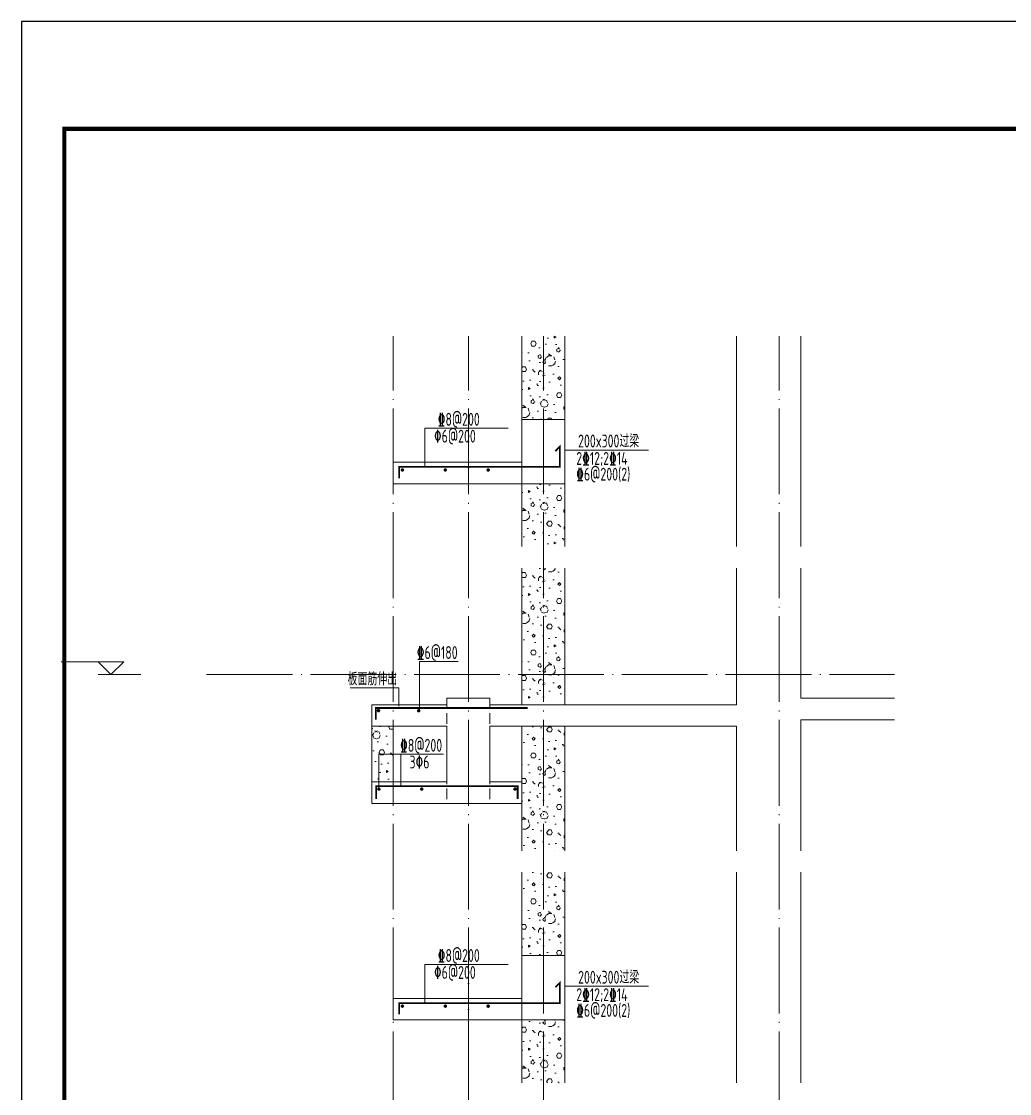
# Model space of a CAD drawing. Extents: x 5874492 to 7194610, y -939842 to -279257.
# Drawn here: x 6055361 to 6059970, y -811576 to -806578 of the extents above; entities that cross this region are included whole.
import ezdxf
from ezdxf.enums import TextEntityAlignment as Align

# ---------------------------------------------------------------- set-up
doc = ezdxf.new("R2010")
doc.units = 0
doc.header["$LTSCALE"] = 1000
doc.linetypes.add('DASH', pattern=[0.35, 0.25, -0.1])
doc.linetypes.add('DOTE', pattern=[2.42, 2, -0.2, 0.02, -0.2])
for name, color, linetype, lineweight in [('A-大样-填充', 8, 'Continuous', 9), ('A-标注-标高标注', 3, 'Continuous', 15), ('A-轴线-塔楼', 1, 'DOTE', 9), ('A-轴线-隔墙', 41, 'DOTE', 9), ('S-墙柱-REIN', 1, 'Continuous', 20), ('S-大样-DIM', 3, 'Continuous', 20), ('S-大样-HATCH', 251, 'Continuous', 20), ('S-大样-REIN', 1, 'Continuous', 20), ('S-大样-实线', 2, 'Continuous', 20), ('S-大样-文字', 7, 'Continuous', 20), ('S-板-BEAM', 4, 'DASH', 20), ('S-通用-TEXT', 7, 'Continuous', 20)]:
    doc.layers.add(name, color=color, linetype=linetype, lineweight=lineweight)
doc.layers.add('Y-云图图框', color=7, linetype='Continuous')
doc.styles.add('_YT_Name', font='', dxfattribs={"width": 0.8})
doc.styles.add('_YT_Sign_Text', font='ros.shx', dxfattribs={"width": 0.8, "bigfont": 'hztxt.shx'})
doc.styles.get("Standard").update_dxf_attribs({"font": 'gbenor.shx', "bigfont": 'gbcbig.shx'})
doc.styles.add('TSSD_Rein', font='tssdeng.shx', dxfattribs={"width": 0.7, "bigfont": 'hztxt.shx'})
doc.styles.get('_YT_Name').set_extended_font_data('SimHei')
pattern_1 = [(0, (5304962.3, -1587942.56), (120, 240), [0, -240]), (0, (5304821.9, -1587974.96), (120, 240), [0, -240]), (0, (5304899.9, -1587977.36), (120, 240), [0, -240]), (0, (5304985.1, -1587906.56), (120, 240), [0, -240]), (0, (5304885.5, -1587989.36), (120, 240), [0, -240]), (0, (5305009.1, -1587755.36), (120, 240), [0, -240]), (0, (5304935.9, -1587774.56), (120, 240), [0, -240]), (0, (5304974.3, -1587804.56), (120, 240), [0, -240]), (0, (5304778.7, -1587809.36), (120, 240), [0, -240]), (0, (5304896.3, -1587820.16), (120, 240), [0, -240]), (0, (5304850.7, -1587881.36), (120, 240), [0, -240]), (0, (5304853.1, -1587971.36), (120, 240), [0, -240]), (0, (5304943.1, -1587980.96), (120, 240), [0, -240]), (0, (5305009.1, -1587875.36), (120, 240), [0, -240]), (0, (5304784.7, -1587912.56), (120, 240), [0, -240]), (0, (5304805.1, -1587871.76), (120, 240), [0, -240]), (0, (5304898.7, -1587888.56), (120, 240), [0, -240]), (0, (5304865.1, -1587923.36), (120, 240), [0, -240]), (0, (5304845.9, -1587844.16), (120, 240), [0, -240]), (0, (5304875.9, -1587754.16), (120, 240), [0, -240]), (0, (5304794.3, -1587962.96), (120, 240), [0, -240]), (0, (5304926.3, -1587803.36), (120, 240), [0, -240]), (0, (5304814.7, -1587799.76), (120, 240), [0, -240]), (0, (5304795.5, -1587768.56), (120, 240), [0, -240]), (130.601294, (5304994.349, -1587830.504), (-599.99999337, 720.00000315), [10.53662, -4414.8444]), (18.434949, (5304977.206, -1587825.933), (599.9999978, 239.9999982), [10.842096, -1507.05116]), (90, (5304977.2, -1587836.22), (120, 240), [10.285714, -469.71426]), (161.565051, (5304987.49, -1587839.647), (-600.000003, 239.9999821), [10.842096, -1507.05116]), (53.1301023, (5304987.49, -1587839.647), (120.0000002, 239.9999999), [11.42857, -1188.5714]), (135, (5304996.634, -1587961.93), (-120.0000145, 239.999984), [9.697464, -669.12504]), (45, (5304982.92, -1587961.93), (119.999999, 239.999999), [9.697464, -669.12504]), (135, (5304989.78, -1587968.79), (-120.0000145, 239.999984), [9.697464, -669.12504]), (45, (5304989.78, -1587968.79), (119.999999, 239.999999), [9.697464, -669.12504]), (116.56505, (5304881.2, -1587800.8), (-2e-05, 479.999987), [12.77753, -255.5506]), (180, (5304875.5, -1587789.36), (-120, 240), [13.714286, -226.2857]), (63.434949, (5304856.06, -1587800.8), (1e-06, 479.999998), [12.77753, -255.5506]), (116.56505, (5304861.78, -1587812.22), (-2e-05, 479.999987), [12.77753, -255.5506]), (0, (5304861.78, -1587812.22), (120, 240), [13.714286, -226.2857]), (63.434949, (5304875.5, -1587812.22), (1e-06, 479.999998), [12.77753, -255.5506]), (107.102728, (5304971.4915, -1587881.933), (-359.99998624, 1200.000001936), [15.54454, -6513.161]), (143.972626, (5304966.92, -1587867.076), (-2279.9999711, 1679.9999981), [15.54454, -3248.808]), (180, (5304954.35, -1587857.93), (-120, 240), [14.85714, -225.14284]), (36.0273733, (5304926.92, -1587867.076), (2279.99998315, 1679.9999819), [15.54454, -3248.808]), (71.565051, (5304922.35, -1587880.79), (360.0000018, 1199.999998), [14.456126, -1503.43712]), (107.102728, (5304926.92, -1587895.647), (-359.99998624, 1200.000001936), [15.54454, -6513.161]), (143.972626, (5304939.492, -1587904.79), (-2279.9999711, 1679.9999981), [15.54454, -3248.808]), (0, (5304939.5, -1587904.8), (120, 240), [14.85714, -225.14284]), (36.0273733, (5304954.349, -1587904.79), (2279.99998315, 1679.9999819), [15.54454, -3248.808]), (71.565051, (5304966.92, -1587895.647), (360.0000018, 1199.999998), [14.456126, -1503.43712]), (150.255118, (5304973.777, -1587769.933), (-360.00000085, 239.999997), [9.21401, -1925.72784]), (90, (5304965.78, -1587774.5), (120, 240), [9.14286, -470.8571]), (29.7448813, (5304965.777, -1587774.504), (360.0000002, 239.9999989), [9.21401, -1925.72784]), (116.56505, (5304917.78, -1587940.22), (-2e-05, 479.999987), [12.77753, -255.5506]), (168.690067, (5304912.063, -1587928.79), (-1080.0000008, 239.999994), [11.6549, -2435.8742]), (41.1859251, (5304891.492, -1587934.504), (2999.99998182, 2639.99997692), [12.14874, -5090.3208]), (90, (5304891.49, -1587945.93), (120, 240), [11.42857, -468.5714]), (138.814074, (5304900.634, -1587953.933), (-2999.99994668, 2640.00001681), [12.14874, -5090.3208]), (16.6992442, (5304900.634, -1587953.933), (3959.99997021, 1199.99998743), [11.93178, -4999.415]), (60.9453959, (5304912.063, -1587950.504), (119.99999968, 239.99999788), [11.766434, -4930.1358]), (109.983106, (5304817.206, -1587839.647), (-600.00000226, 1679.99999555), [13.3768, -5604.879]), (155.556045, (5304812.634, -1587827.076), (-1560.00000595, 719.99998504), [13.809194, -5786.0526]), (24.4439547, (5304787.492, -1587827.076), (1560.00000078, 719.99999654), [13.809194, -5786.0526]), (70.0168934, (5304782.92, -1587839.647), (600.00000181, 1679.99999583), [13.3768, -5604.879]), (109.983106, (5304787.492, -1587852.219), (-600.00000226, 1679.99999555), [13.3768, -5604.879]), (160.016893, (5304800.063, -1587856.79), (-600.00000035, 239.99998907), [13.3768, -2795.751]), (19.9831065, (5304800.063, -1587856.79), (599.9999967, 239.9999996), [13.3768, -2795.751]), (70.0168934, (5304812.634, -1587852.219), (600.00000181, 1679.99999583), [13.3768, -5604.879]), (122.005383, (5304906.349, -1587861.362), (-120.0000161, 239.99998775), [10.781693, -2253.3736]), (18.434949, (5304890.35, -1587855.647), (599.9999978, 239.9999982), [10.842096, -1507.05116]), (90, (5304890.35, -1587865.93), (120, 240), [10.285714, -469.71426]), (161.565051, (5304900.634, -1587869.36), (-600.000003, 239.9999821), [10.842096, -1507.05116]), (54.4623222, (5304900.634, -1587869.362), (839.99999878, 1199.9999982), [9.83123, -4119.2846]), (116.56505, (5304836.63, -1587919.65), (-2e-05, 479.999987), [12.77753, -255.5506]), (180, (5304830.92, -1587908.22), (-120, 240), [12.57143, -227.42856]), (59.0362434, (5304811.492, -1587919.647), (120.0000004, 239.99999884), [13.32789, -2785.5288]), (120.963756, (5304818.349, -1587931.076), (-120.0000164, 239.99998898), [13.32789, -2785.5288]), (0, (5304818.35, -1587931.08), (120, 240), [12.57143, -227.42856]), (63.434949, (5304830.92, -1587931.08), (1e-06, 479.999998), [12.77753, -255.5506])]
pattern_2 = [(0, (5304962.3, -1582942.56), (120, 240), [0, -240]), (0, (5304821.9, -1582974.96), (120, 240), [0, -240]), (0, (5304899.9, -1582977.36), (120, 240), [0, -240]), (0, (5304985.1, -1582906.56), (120, 240), [0, -240]), (0, (5304885.5, -1582989.36), (120, 240), [0, -240]), (0, (5305009.1, -1582755.36), (120, 240), [0, -240]), (0, (5304935.9, -1582774.56), (120, 240), [0, -240]), (0, (5304974.3, -1582804.56), (120, 240), [0, -240]), (0, (5304778.7, -1582809.36), (120, 240), [0, -240]), (0, (5304896.3, -1582820.16), (120, 240), [0, -240]), (0, (5304850.7, -1582881.36), (120, 240), [0, -240]), (0, (5304853.1, -1582971.36), (120, 240), [0, -240]), (0, (5304943.1, -1582980.96), (120, 240), [0, -240]), (0, (5305009.1, -1582875.36), (120, 240), [0, -240]), (0, (5304784.7, -1582912.56), (120, 240), [0, -240]), (0, (5304805.1, -1582871.76), (120, 240), [0, -240]), (0, (5304898.7, -1582888.56), (120, 240), [0, -240]), (0, (5304865.1, -1582923.36), (120, 240), [0, -240]), (0, (5304845.9, -1582844.16), (120, 240), [0, -240]), (0, (5304875.9, -1582754.16), (120, 240), [0, -240]), (0, (5304794.3, -1582962.96), (120, 240), [0, -240]), (0, (5304926.3, -1582803.36), (120, 240), [0, -240]), (0, (5304814.7, -1582799.76), (120, 240), [0, -240]), (0, (5304795.5, -1582768.56), (120, 240), [0, -240]), (130.601294, (5304994.349, -1582830.504), (-599.99999337, 720.00000315), [10.53662, -4414.8444]), (18.434949, (5304977.206, -1582825.933), (599.9999978, 239.9999982), [10.842096, -1507.05116]), (90, (5304977.2, -1582836.22), (120, 240), [10.285714, -469.71426]), (161.565051, (5304987.49, -1582839.647), (-600.000003, 239.9999821), [10.842096, -1507.05116]), (53.1301023, (5304987.49, -1582839.647), (120.0000002, 239.9999999), [11.42857, -1188.5714]), (135, (5304996.634, -1582961.93), (-120.0000145, 239.999984), [9.697464, -669.12504]), (45, (5304982.92, -1582961.93), (119.999999, 239.999999), [9.697464, -669.12504]), (135, (5304989.78, -1582968.79), (-120.0000145, 239.999984), [9.697464, -669.12504]), (45, (5304989.78, -1582968.79), (119.999999, 239.999999), [9.697464, -669.12504]), (116.56505, (5304881.2, -1582800.8), (-2e-05, 479.999987), [12.77753, -255.5506]), (180, (5304875.5, -1582789.36), (-120, 240), [13.714286, -226.2857]), (63.434949, (5304856.06, -1582800.8), (1e-06, 479.999998), [12.77753, -255.5506]), (116.56505, (5304861.78, -1582812.22), (-2e-05, 479.999987), [12.77753, -255.5506]), (0, (5304861.78, -1582812.22), (120, 240), [13.714286, -226.2857]), (63.434949, (5304875.5, -1582812.22), (1e-06, 479.999998), [12.77753, -255.5506]), (107.102728, (5304971.4915, -1582881.933), (-359.99998624, 1200.000001936), [15.54454, -6513.161]), (143.972626, (5304966.92, -1582867.076), (-2279.9999711, 1679.9999981), [15.54454, -3248.808]), (180, (5304954.35, -1582857.93), (-120, 240), [14.85714, -225.14284]), (36.0273733, (5304926.92, -1582867.076), (2279.99998315, 1679.9999819), [15.54454, -3248.808]), (71.565051, (5304922.35, -1582880.79), (360.0000018, 1199.999998), [14.456126, -1503.43712]), (107.102728, (5304926.92, -1582895.647), (-359.99998624, 1200.000001936), [15.54454, -6513.161]), (143.972626, (5304939.492, -1582904.79), (-2279.9999711, 1679.9999981), [15.54454, -3248.808]), (0, (5304939.5, -1582904.8), (120, 240), [14.85714, -225.14284]), (36.0273733, (5304954.349, -1582904.79), (2279.99998315, 1679.9999819), [15.54454, -3248.808]), (71.565051, (5304966.92, -1582895.647), (360.0000018, 1199.999998), [14.456126, -1503.43712]), (150.255118, (5304973.777, -1582769.933), (-360.00000085, 239.999997), [9.21401, -1925.72784]), (90, (5304965.78, -1582774.5), (120, 240), [9.14286, -470.8571]), (29.7448813, (5304965.777, -1582774.504), (360.0000002, 239.9999989), [9.21401, -1925.72784]), (116.56505, (5304917.78, -1582940.22), (-2e-05, 479.999987), [12.77753, -255.5506]), (168.690067, (5304912.063, -1582928.79), (-1080.0000008, 239.999994), [11.6549, -2435.8742]), (41.1859251, (5304891.492, -1582934.504), (2999.99998182, 2639.99997692), [12.14874, -5090.3208]), (90, (5304891.49, -1582945.93), (120, 240), [11.42857, -468.5714]), (138.814074, (5304900.634, -1582953.933), (-2999.99994668, 2640.00001681), [12.14874, -5090.3208]), (16.6992442, (5304900.634, -1582953.933), (3959.99997021, 1199.99998743), [11.93178, -4999.415]), (60.9453959, (5304912.063, -1582950.504), (119.99999968, 239.99999788), [11.766434, -4930.1358]), (109.983106, (5304817.206, -1582839.647), (-600.00000226, 1679.99999555), [13.3768, -5604.879]), (155.556045, (5304812.634, -1582827.076), (-1560.00000595, 719.99998504), [13.809194, -5786.0526]), (24.4439547, (5304787.492, -1582827.076), (1560.00000078, 719.99999654), [13.809194, -5786.0526]), (70.0168934, (5304782.92, -1582839.647), (600.00000181, 1679.99999583), [13.3768, -5604.879]), (109.983106, (5304787.492, -1582852.219), (-600.00000226, 1679.99999555), [13.3768, -5604.879]), (160.016893, (5304800.063, -1582856.79), (-600.00000035, 239.99998907), [13.3768, -2795.751]), (19.9831065, (5304800.063, -1582856.79), (599.9999967, 239.9999996), [13.3768, -2795.751]), (70.0168934, (5304812.634, -1582852.219), (600.00000181, 1679.99999583), [13.3768, -5604.879]), (122.005383, (5304906.349, -1582861.362), (-120.0000161, 239.99998775), [10.781693, -2253.3736]), (18.434949, (5304890.35, -1582855.647), (599.9999978, 239.9999982), [10.842096, -1507.05116]), (90, (5304890.35, -1582865.93), (120, 240), [10.285714, -469.71426]), (161.565051, (5304900.634, -1582869.36), (-600.000003, 239.9999821), [10.842096, -1507.05116]), (54.4623222, (5304900.634, -1582869.362), (839.99999878, 1199.9999982), [9.83123, -4119.2846]), (116.56505, (5304836.63, -1582919.65), (-2e-05, 479.999987), [12.77753, -255.5506]), (180, (5304830.92, -1582908.22), (-120, 240), [12.57143, -227.42856]), (59.0362434, (5304811.492, -1582919.647), (120.0000004, 239.99999884), [13.32789, -2785.5288]), (120.963756, (5304818.349, -1582931.076), (-120.0000164, 239.99998898), [13.32789, -2785.5288]), (0, (5304818.35, -1582931.08), (120, 240), [12.57143, -227.42856]), (63.434949, (5304830.92, -1582931.08), (1e-06, 479.999998), [12.77753, -255.5506])]

# ---------------------------------------------------------------- blocks, each defined once
blk = doc.blocks.new('ECMCTK_A1_竖_单行图名--0')
at = {"color": 4}
blk.add_lwpolyline([(0, 0), (594, 0), (594, 841), (0, 841)], close=True, dxfattribs=at)
at = {"const_width": 1}
blk.add_lwpolyline([(10, 10), (584, 10), (584, 816), (10, 816)], close=True, dxfattribs=at)
at = {"color": 80, "flags": 3}
for tag, height, p in [('YTHQINS', 3, (593.31, 817.5)), ('ECMCKEY', 3, (440.09, 590.57)), ('YTTQINS', 3.75, (595.35, 11.88)), ('YTFRAME', 3, (375.97, 4.92)), ('YTBARCODE_T1', 3, (493.74, 4.57))]:
    blk.add_attdef(tag, text='', height=height, dxfattribs=at).set_placement(p, align=Align.MIDDLE_CENTER)
for tag, height, style, width, p in [('证书编号', 4, '_YT_Sign_Text', 0.8, (461.87, 43.81)), ('审查批准号', 4, '_YT_Sign_Text', 0.8, (514.06, 43.81)), ('工程号', 4, '_YT_Sign_Text', 0.5, (557.08, 44.12)), ('设计单位', 6, '_YT_Name', 0.8, (376.75, 38.6)), ('建设单位', 4, '_YT_Sign_Text', 0.8, (487.96, 36.11)), ('阶段', 4, '_YT_Sign_Text', 0.8, (557.08, 35.81)), ('项目号', 4, '_YT_Sign_Text', 0.5, (575.08, 33.72)), ('项目名称', 4, '_YT_Sign_Text', 0.8, (487.96, 28.11)), ('专业', 4, '_YT_Sign_Text', 0.8, (557.08, 27.31)), ('图纸编号', 4, '_YT_Sign_Text', 0.5, (556.93, 19.36)), ('图纸名称', 4.5, '_YT_Name', 0.8, (488.39, 15.06)), ('出图比例', 4.2, '_YT_Sign_Text', 0.8, (434.82, 11.78)), ('日期', 4, '_YT_Sign_Text', 0.5, (556.88, 12.13)), ('版本号', 4, '_YT_Sign_Text', 0.8, (575.08, 13))]:
    blk.add_attdef(tag, text='', height=height, dxfattribs=dict(style=style, width=width)).set_placement(p, align=Align.CENTER)
at = {"style": '_YT_Sign_Text', "width": 0.8, "flags": 3}
for tag, p, height in [('{审定人}', (358.87, 26.45), 6.24), ('{校对人}', (411.35, 26.53), 6.24), ('[审定人]', (343.95, 27.81), 4.1), ('[校对人]', (395.23, 27.82), 4.1), ('{审核人}', (359.98, 18.44), 6.24), ('{设计人}', (411.48, 18.54), 6.24), ('[审核人]', (344.01, 19.76), 4.1), ('[设计人]', (395.47, 20.21), 4.1), ('{项目负责人}', (361.28, 10.72), 6.24), ('[项目负责人]', (343.78, 12.01), 4.1), ('[专业负责人]', (395.74, 11.77), 4.1), ('{专业负责人}', (411.58, 10.36), 6.24)]:
    blk.add_attdef(tag, p, '', height=height, dxfattribs=at)
at = {"color": 80, "flags": 3}
for tag, p in [('YTQRCODE', (304.56, 12.07)), ('YTBZSIT', (10, 10)), ('EXT_TK_LEFT', (10, 10))]:
    blk.add_attdef(tag, p, '', height=3, dxfattribs=at)
blk = doc.blocks.new('空调板大样')
at = {"layer": 'S-墙柱-REIN', "const_width": 8, "elevation": 0}
blk.add_lwpolyline([(727.8, 133.3), (749, 154.5), (749, 59.6), (0, 59.6), (0, 6.7)], dxfattribs=at)
at = {"layer": 'S-墙柱-REIN', "const_width": 8}
for points in [[(18.5, 45.5, 1), (10.5, 45.5, 1)], [(218.5, 45.5, 1), (210.5, 45.5, 1)], [(418.5, 45.5, 1), (410.5, 45.5, 1)]]:
    blk.add_lwpolyline(points, format="xyb", close=True, dxfattribs=at)
at = {"layer": 'S-大样-实线', "elevation": 0}
blk.add_lwpolyline([(572, -19), (772, -19), (772, 281), (572, 281)], close=True, dxfattribs=at)
at = {"layer": 'S-通用-TEXT'}
blk.add_line((1162.3, 138.3, 0), (773.2, 138.3, 0), dxfattribs=at)
at = {"layer": 'S-通用-TEXT', "elevation": 0}
blk.add_lwpolyline([(507.7, 239.6), (118.6, 239.6), (118.6, 59.6)], dxfattribs=at)
at = {"layer": 'S-通用-TEXT', "style": 'TSSD_Rein', "width": 0.7}
for s, p in [('\x848@200', (179.2, 251.6, 0)), ('\x826@200', (161.7, 172.8, 0)), ('200x300过梁', (833.9, 150.4, 0)), ('2\x8412;2\x8414', (825.3, 69.2, 0)), ('\x846@200(2)', (825.3, -4.3, 0))]:
    blk.add_text(s, height=60, dxfattribs=at).set_placement(p)
blk = doc.blocks.new('sadfhfdhgfjhgjhgj')
at = {"layer": 'S-大样-REIN', "const_width": 9, "elevation": 0}
blk.add_lwpolyline([(6114407.1, -1579845.8), (6114407.1, -1579791.8), (6115115, -1579791.8), (6115115, -1579791.8), (6115115, -1579791.8)], dxfattribs=at)
at = {"layer": 'S-大样-REIN', "const_width": 8, "elevation": 0}
for points in [[(6114423.6, -1579804, 1), (6114415.6, -1579804, 1)], [(6114610.9, -1579804.7, 1), (6114602.9, -1579804.7, 1)]]:
    blk.add_lwpolyline(points, format="xyb", close=True, dxfattribs=at)
at = {"layer": 'S-大样-文字', "elevation": 0}
for points in [[(6114610.1, -1579802.4), (6114610.1, -1579575.4), (6114791.6, -1579575.4)], [(6114287.3, -1579698.3), (6114514.4, -1579698.3), (6114514.4, -1579783)]]:
    blk.add_lwpolyline(points, dxfattribs=at)
at = {"layer": 'S-大样-文字', "style": 'TSSD_Rein', "width": 0.7}
for s, p in [('\x846@180', (6114598.2, -1579563.3, 0)), ('板面筋伸出', (6114275.3, -1579686.2, 0))]:
    blk.add_text(s, height=60, dxfattribs=at).set_placement(p)

msp = doc.modelspace()

# ---------------------------------------------------------------- hatches: boundary and pattern name
at = {"layer": 'A-大样-填充', "ltscale": 0.5}
h = msp.add_hatch(dxfattribs=at)
h.set_pattern_fill('加气混凝土', color=256, scale=20)
h.set_pattern_definition(pattern_2)
h.paths.add_polyline_path([(6057695.5, -808433.5), (6057895.5, -808433.5), (6057895.5, -808633.5), (6057895.5, -808633.5), (6057895.5, -808045), (6057695.5, -808045)])
h = msp.add_hatch(dxfattribs=at)
h.set_pattern_fill('加气混凝土', color=256, scale=20)
h.set_pattern_definition(pattern_2)
h.paths.add_polyline_path([(6057895.5, -808733.5), (6057695.5, -808733.5), (6057695.5, -809026.5), (6057895.5, -809026.5)])
h = msp.add_hatch(dxfattribs=at)
h.set_pattern_fill('加气混凝土', color=256, scale=20)
h.set_pattern_definition(pattern_2)
h.paths.add_polyline_path([(6057695.5, -809733.5), (6057895.5, -809733.5), (6057895.5, -809126.5), (6057695.5, -809126.5)], flags=17)
h = msp.add_hatch(dxfattribs=at)
h.set_pattern_fill('加气混凝土', color=256, scale=20)
h.set_pattern_definition([(0, (5330580, -1584488.5), (120, 240), [0, -240]), (0, (5330439.6, -1584520.9), (120, 240), [0, -240]), (0, (5330517.6, -1584523.3), (120, 240), [0, -240]), (0, (5330602.8, -1584452.5), (120, 240), [0, -240]), (0, (5330503.2, -1584535.3), (120, 240), [0, -240]), (0, (5330626.8, -1584301.3), (120, 240), [0, -240]), (0, (5330553.6, -1584320.5), (120, 240), [0, -240]), (0, (5330592, -1584350.5), (120, 240), [0, -240]), (0, (5330396.4, -1584355.3), (120, 240), [0, -240]), (0, (5330514, -1584366.1), (120, 240), [0, -240]), (0, (5330468.4, -1584427.3), (120, 240), [0, -240]), (0, (5330470.8, -1584517.3), (120, 240), [0, -240]), (0, (5330560.8, -1584526.9), (120, 240), [0, -240]), (0, (5330626.8, -1584421.3), (120, 240), [0, -240]), (0, (5330402.4, -1584458.5), (120, 240), [0, -240]), (0, (5330422.8, -1584417.7), (120, 240), [0, -240]), (0, (5330516.4, -1584434.5), (120, 240), [0, -240]), (0, (5330482.8, -1584469.3), (120, 240), [0, -240]), (0, (5330463.6, -1584390.1), (120, 240), [0, -240]), (0, (5330493.6, -1584300.1), (120, 240), [0, -240]), (0, (5330412, -1584508.9), (120, 240), [0, -240]), (0, (5330544, -1584349.3), (120, 240), [0, -240]), (0, (5330432.4, -1584345.7), (120, 240), [0, -240]), (0, (5330413.2, -1584314.5), (120, 240), [0, -240]), (130.601294, (5330612.048, -1584376.447), (-599.99999337, 720.00000315), [10.53662, -4414.8444]), (18.434949, (5330594.905, -1584371.876), (599.9999978, 239.9999982), [10.842096, -1507.05116]), (90, (5330594.9, -1584382.16), (120, 240), [10.285714, -469.71426]), (161.565051, (5330605.19, -1584385.59), (-600.000003, 239.9999821), [10.842096, -1507.05116]), (53.1301023, (5330605.19, -1584385.59), (120.0000002, 239.9999999), [11.42857, -1188.5714]), (135, (5330614.33, -1584507.876), (-120.0000145, 239.999984), [9.697464, -669.12504]), (45, (5330600.62, -1584507.876), (119.999999, 239.999999), [9.697464, -669.12504]), (135, (5330607.48, -1584514.73), (-120.0000145, 239.999984), [9.697464, -669.12504]), (45, (5330607.48, -1584514.73), (119.999999, 239.999999), [9.697464, -669.12504]), (116.56505, (5330498.9, -1584346.73), (-2e-05, 479.999987), [12.77753, -255.5506]), (180, (5330493.2, -1584335.3), (-120, 240), [13.714286, -226.2857]), (63.434949, (5330473.76, -1584346.73), (1e-06, 479.999998), [12.77753, -255.5506]), (116.56505, (5330479.48, -1584358.16), (-2e-05, 479.999987), [12.77753, -255.5506]), (0, (5330479.48, -1584358.16), (120, 240), [13.714286, -226.2857]), (63.434949, (5330493.2, -1584358.16), (1e-06, 479.999998), [12.77753, -255.5506]), (107.102728, (5330589.191, -1584427.876), (-359.99998624, 1200.000001936), [15.54454, -6513.161]), (143.972626, (5330584.62, -1584413.019), (-2279.9999711, 1679.9999981), [15.54454, -3248.808]), (180, (5330572.05, -1584403.88), (-120, 240), [14.85714, -225.14284]), (36.0273733, (5330544.62, -1584413.019), (2279.99998315, 1679.9999819), [15.54454, -3248.808]), (71.565051, (5330540.05, -1584426.733), (360.0000018, 1199.999998), [14.456126, -1503.43712]), (107.102728, (5330544.62, -1584441.59), (-359.99998624, 1200.000001936), [15.54454, -6513.161]), (143.972626, (5330557.191, -1584450.733), (-2279.9999711, 1679.9999981), [15.54454, -3248.808]), (0, (5330557.2, -1584450.73), (120, 240), [14.85714, -225.14284]), (36.0273733, (5330572.048, -1584450.733), (2279.99998315, 1679.9999819), [15.54454, -3248.808]), (71.565051, (5330584.62, -1584441.59), (360.0000018, 1199.999998), [14.456126, -1503.43712]), (150.255118, (5330591.477, -1584315.876), (-360.00000085, 239.999997), [9.21401, -1925.72784]), (90, (5330583.48, -1584320.45), (120, 240), [9.14286, -470.8571]), (29.7448813, (5330583.477, -1584320.447), (360.0000002, 239.9999989), [9.21401, -1925.72784]), (116.56505, (5330535.48, -1584486.16), (-2e-05, 479.999987), [12.77753, -255.5506]), (168.690067, (5330529.763, -1584474.733), (-1080.0000008, 239.999994), [11.6549, -2435.8742]), (41.1859251, (5330509.191, -1584480.447), (2999.99998182, 2639.99997692), [12.14874, -5090.3208]), (90, (5330509.19, -1584491.88), (120, 240), [11.42857, -468.5714]), (138.814074, (5330518.334, -1584499.876), (-2999.99994668, 2640.00001681), [12.14874, -5090.3208]), (16.6992442, (5330518.334, -1584499.876), (3959.99997021, 1199.99998743), [11.93178, -4999.415]), (60.9453959, (5330529.763, -1584496.447), (119.99999968, 239.99999788), [11.766434, -4930.1358]), (109.983106, (5330434.905, -1584385.59), (-600.00000226, 1679.99999555), [13.3768, -5604.879]), (155.556045, (5330430.334, -1584373.019), (-1560.00000595, 719.99998504), [13.809194, -5786.0526]), (24.4439547, (5330405.191, -1584373.019), (1560.00000078, 719.99999654), [13.809194, -5786.0526]), (70.0168934, (5330400.62, -1584385.59), (600.00000181, 1679.99999583), [13.3768, -5604.879]), (109.983106, (5330405.191, -1584398.161), (-600.00000226, 1679.99999555), [13.3768, -5604.879]), (160.016893, (5330417.763, -1584402.733), (-600.00000035, 239.99998907), [13.3768, -2795.751]), (19.9831065, (5330417.763, -1584402.733), (599.9999967, 239.9999996), [13.3768, -2795.751]), (70.0168934, (5330430.334, -1584398.161), (600.00000181, 1679.99999583), [13.3768, -5604.879]), (122.005383, (5330524.048, -1584407.304), (-120.0000161, 239.99998775), [10.781693, -2253.3736]), (18.434949, (5330508.05, -1584401.59), (599.9999978, 239.9999982), [10.842096, -1507.05116]), (90, (5330508.05, -1584411.88), (120, 240), [10.285714, -469.71426]), (161.565051, (5330518.334, -1584415.304), (-600.000003, 239.9999821), [10.842096, -1507.05116]), (54.4623222, (5330518.334, -1584415.304), (839.99999878, 1199.9999982), [9.83123, -4119.2846]), (116.56505, (5330454.33, -1584465.6), (-2e-05, 479.999987), [12.77753, -255.5506]), (180, (5330448.62, -1584454.16), (-120, 240), [12.57143, -227.42856]), (59.0362434, (5330429.191, -1584465.59), (120.0000004, 239.99999884), [13.32789, -2785.5288]), (120.963756, (5330436.048, -1584477.019), (-120.0000164, 239.99998898), [13.32789, -2785.5288]), (0, (5330436.05, -1584477.02), (120, 240), [12.57143, -227.42856]), (63.434949, (5330448.62, -1584477.02), (1e-06, 479.999998), [12.77753, -255.5506])])
h.paths.add_polyline_path([(6056995.5, -809863.5), (6056995.5, -810123.5), (6057095.5, -810123.5), (6057095.5, -809863.5)])
h = msp.add_hatch(dxfattribs=at)
h.set_pattern_fill('加气混凝土', color=256, scale=20)
h.set_pattern_definition(pattern_2)
h.paths.add_polyline_path([(6057895.5, -809863.5), (6057695.5, -809863.5), (6057695.5, -810445), (6057895.5, -810445)])
h = msp.add_hatch(dxfattribs=at)
h.set_pattern_fill('加气混凝土', color=256, scale=20)
h.set_pattern_definition(pattern_1)
h.paths.add_polyline_path([(6057695.5, -810933.5), (6057895.5, -810933.5), (6057895.5, -811133.5), (6057895.5, -811133.5), (6057895.5, -810545), (6057695.5, -810545)])
h = msp.add_hatch(dxfattribs=at)
h.set_pattern_fill('加气混凝土', color=256, scale=20)
h.set_pattern_definition(pattern_1)
h.paths.add_polyline_path([(6057895.5, -811233.5), (6057695.5, -811233.5), (6057695.5, -811526.5), (6057895.5, -811526.5)])

# ---------------------------------------------------------------- linework, layer by layer
at = {"layer": 'A-标注-标高标注'}
for p, q in [((6055838.5, -809563.5), (6055546.3, -809563.5)), ((6055778.5, -809623.5), (6055718.5, -809563.5)), ((6055778.5, -809623.5), (6055838.5, -809563.5)), ((6055918.5, -809623.5), (6055718.5, -809623.5))]:
    msp.add_line(p, q, dxfattribs=at)
at = {"layer": 'A-轴线-塔楼', "ltscale": 0.2}
for p, q in [((6058895.5, -816526.5), (6058895.5, -808045)), ((6056225.1, -809623.5), (6059432.5, -809623.5))]:
    msp.add_line(p, q, dxfattribs=at)
at = {"layer": 'A-轴线-塔楼', "ltscale": 0.05}
for p, q in [((6057445.5, -808768.5), (6057445.5, -808433.5)), ((6057445.5, -811294.3), (6057445.5, -810933.5))]:
    msp.add_line(p, q, dxfattribs=at)
at = {"layer": 'A-轴线-隔墙', "ltscale": 0.2}
for p, q in [((6057095.5, -816526.5), (6057095.5, -808045)), ((6057445.5, -816526.5), (6057445.5, -808045)), ((6057795.5, -816526.5), (6057795.5, -808045))]:
    msp.add_line(p, q, dxfattribs=at)
at = {"layer": 'S-墙柱-REIN', "ltscale": 0.2, "const_width": 8}
msp.add_lwpolyline([(6057675.5, -810203.5), (6057675.5, -810143.5), (6057015.5, -810143.5), (6057015.5, -810203.5)], dxfattribs=at)
at = {"layer": 'S-墙柱-REIN', "const_width": 8, "elevation": 0}
for points in [[(6057032.2, -810157, 1), (6057024.2, -810157, 1)], [(6057232.2, -810157, 1), (6057224.2, -810157, 1)], [(6057667.2, -810157, 1), (6057659.2, -810157, 1)]]:
    msp.add_lwpolyline(points, format="xyb", close=True, dxfattribs=at)
at = {"layer": 'S-大样-实线'}
for p, q in [((6057695.5, -808633.5), (6057695.5, -808045)), ((6057895.5, -808633.5), (6057895.5, -808045)), ((6057695.5, -809026.5), (6057695.5, -808733.5)), ((6057895.5, -809026.5), (6057895.5, -808733.5)), ((6057695.5, -809763.5), (6057695.5, -809126.5)), ((6057895.5, -809763.5), (6057895.5, -809126.5)), ((6057695.5, -810445), (6057695.5, -809863.5)), ((6057895.5, -810445), (6057895.5, -809863.5)), ((6057695.5, -811133.5), (6057695.5, -810545)), ((6057895.5, -811133.5), (6057895.5, -810545)), ((6057695.5, -811526.5), (6057695.5, -811233.5)), ((6057895.5, -811526.5), (6057895.5, -811233.5))]:
    msp.add_line(p, q, dxfattribs=at)
at = {"layer": 'S-大样-实线', "ltscale": 0.5}
for p, q in [((6058695.5, -809026.5), (6058695.5, -808045)), ((6058995.5, -809026.5), (6058995.5, -808045)), ((6057695.5, -808633.5), (6057095.5, -808633.5)), ((6057095.5, -808733.5), (6057095.5, -808633.5)), ((6057895.5, -808733.5), (6057895.5, -808633.5)), ((6057895.5, -808633.5), (6057895.5, -808633.5)), ((6057095.5, -808733.5), (6057895.5, -808733.5)), ((6058695.5, -809763.5), (6058695.5, -809126.5)), ((6058995.5, -809733.5), (6058995.5, -809126.5)), ((6059432.5, -809733.5), (6058995.5, -809733.5)), ((6057345.5, -809763.5), (6056995.5, -809763.5)), ((6058695.5, -809763.5), (6057545.5, -809763.5)), ((6058995.5, -809833.5), (6059432.5, -809833.5)), ((6058995.5, -810445), (6058995.5, -809833.5)), ((6056995.5, -809863.5), (6057345.5, -809863.5)), ((6057345.5, -810123.5), (6057345.5, -809863.5)), ((6057545.5, -809863.5), (6058695.5, -809863.5)), ((6057545.5, -810123.5), (6057545.5, -809863.5)), ((6058695.5, -810445), (6058695.5, -809863.5)), ((6057345.5, -810123.5), (6056995.5, -810123.5)), ((6056995.5, -810223.5), (6057545.5, -810223.5)), ((6058695.5, -811526.5), (6058695.5, -810545)), ((6058995.5, -811526.5), (6058995.5, -810545)), ((6057695.5, -811133.5), (6057095.5, -811133.5)), ((6057095.5, -811233.5), (6057095.5, -811133.5)), ((6057895.5, -811233.5), (6057895.5, -811133.5)), ((6057895.5, -811133.5), (6057895.5, -811133.5)), ((6057095.5, -811233.5), (6057895.5, -811233.5))]:
    msp.add_line(p, q, dxfattribs=at)
for points in [[(6057345.5, -809761.2), (6057345.5, -809733.5), (6057545.5, -809733.5), (6057545.5, -809763.5)], [(6056995.5, -809763.5), (6056995.5, -809763.5), (6056995.5, -809863.5), (6056995.5, -809863.5)], [(6056995.5, -810223.5), (6056995.5, -810223.5), (6056995.5, -810123.5), (6056995.5, -810123.5)], [(6057545.5, -810223.5), (6057695.5, -810223.5), (6057695.5, -810123.5), (6057545.5, -810123.5)]]:
    msp.add_lwpolyline(points, dxfattribs=at)
at = {"layer": 'S-大样-实线'}
msp.add_lwpolyline([(6056995.5, -809863.5), (6056995.5, -810123.5), (6057095.5, -810123.5), (6057095.5, -809863.5), (6056995.5, -809863.5)], dxfattribs=at)
at = {"layer": 'S-板-BEAM', "ltscale": 0.2}
msp.add_line((6057345.5, -809733.5), (6057545.5, -809733.5), dxfattribs=at)
for points in [[(6057345.5, -809733.5), (6057345.5, -810223.5)], [(6057545.5, -809733.5), (6057545.5, -810223.5)]]:
    msp.add_lwpolyline(points, dxfattribs=at)
at = {"layer": 'S-通用-TEXT'}
for p, q in [((6057329.2, -809994.9), (6057028.2, -809994.9)), ((6057028.2, -809994.9), (6057028.2, -810157, 0)), ((6057130.6, -809994.9), (6057130.6, -810143.5))]:
    msp.add_line(p, q, dxfattribs=at)

# ---------------------------------------------------------------- block references
at = {"layer": 'S-大样-DIM'}
msp.add_blockref('sadfhfdhgfjhgjhgj', (-57393, 770012.8), dxfattribs=at)
at = {"layer": 'S-大样-HATCH', "ltscale": 0.2}
for p in [(6057123.5, -808714.5, 0), (6057123.5, -811214.5, 0)]:
    msp.add_blockref('空调板大样', p, dxfattribs=at)
at = {"layer": 'Y-云图图框', "xscale": 20, "yscale": 20, "zscale": 20}
msp.add_blockref('ECMCTK_A1_竖_单行图名--0', (6055361.3, -823398.1), dxfattribs=at)

# ---------------------------------------------------------------- texts
at = {"layer": 'S-通用-TEXT', "style": 'TSSD_Rein', "width": 0.7}
for s, p in [('\x848@200', (6057127.2, -809982.9)), ('3\x826', (6057171.2, -810060.9))]:
    msp.add_text(s, height=60, dxfattribs=at).set_placement(p)

doc.saveas('drawing.dxf')
